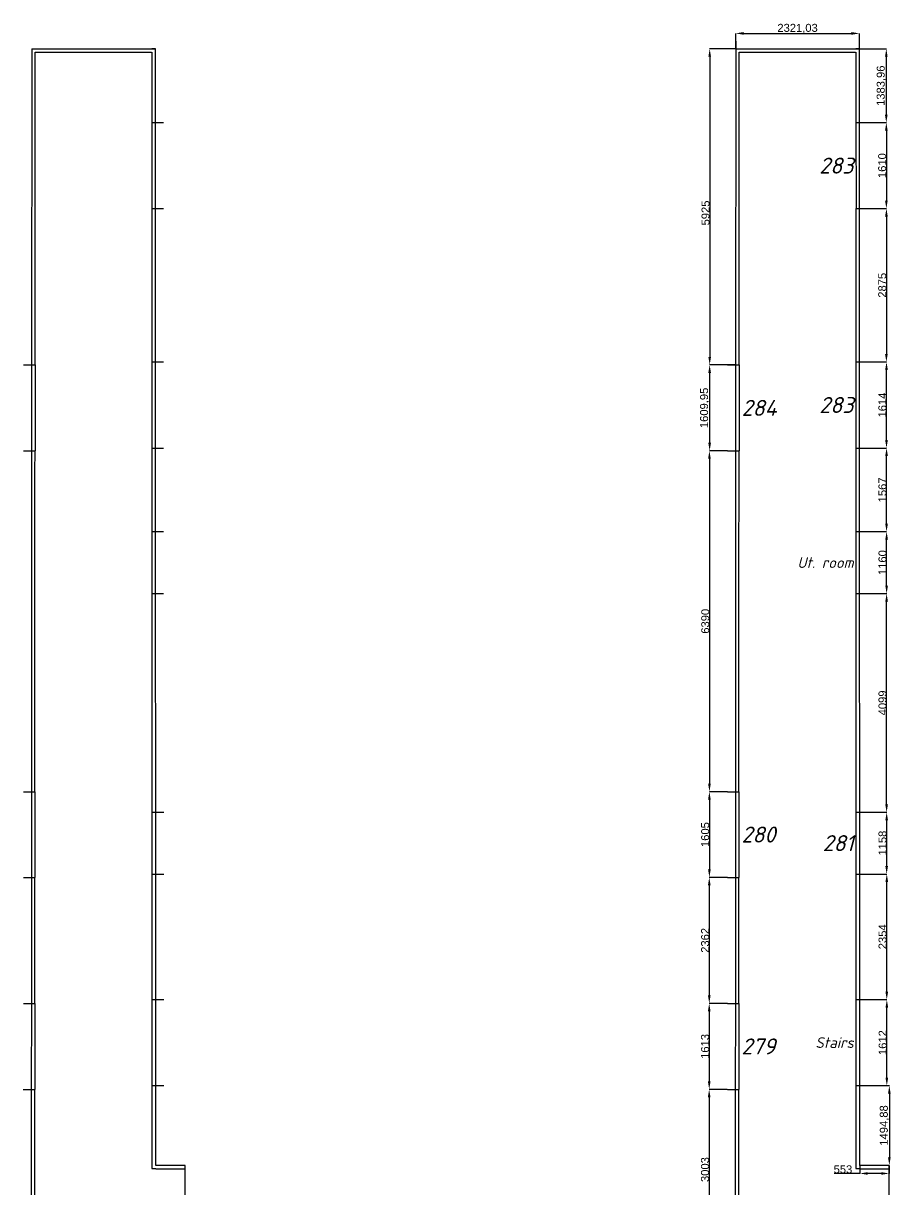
# Model space of a CAD drawing. Header units: millimetres. Extents: x 137411 to 208640, y 144 to 79573.
# Drawn here: x 139300 to 155567, y 57711 to 79573 of the extents above; entities that cross this region are included whole.
import ezdxf
from ezdxf.enums import TextEntityAlignment as Align

# ---------------------------------------------------------------- set-up
doc = ezdxf.new("R2010")
doc.units = ezdxf.units.MM
doc.header["$LTSCALE"] = 0.001
doc.linetypes.add('ACAD_ISO02W100', pattern=[15, 12, -3])
doc.styles.add('GOST', font='ISOCPEUI.TTF')
doc.styles.get("Standard").update_dxf_attribs({"font": 'Arial.ttf'})
doc.dimstyles.new('Copy of ISO-25', dxfattribs={"dimtxt": 150, "dimasz": 150, "dimexe": 1.25, "dimexo": 0.625, "dimtad": 1, "dimtoh": 1, "dimtxsty": 'Standard', "dimcen": 2.5, "dimadec": 0, "dimazin": 0, "dimtfac": 1, "dimtmove": 0, "dimatfit": 3, "dimfxl": 1, "dimarcsym": 0})

# ---------------------------------------------------------------- blocks, each defined once
blk = doc.blocks.new('*D3')
at = {"color": 0, "lineweight": -2, "transparency": 16777216}
for p, q in [((152661, 79096), (152661, 79385)), ((152811, 79384), (154832, 79384)), ((154982, 79096), (154982, 79385))]:
    blk.add_line(p, q, dxfattribs=at)
at = {"color": 0, "transparency": 16777216}
for points in [[(152811, 79409), (152811, 79359), (152661, 79384)], [(154832, 79409), (154832, 79359), (154982, 79384)]]:
    blk.add_solid(points, dxfattribs=at)
at = {"layer": 'Defpoints', "color": 0, "transparency": 16777216}
for p in [(154982, 79384), (152661, 79095), (154982, 79095)]:
    blk.add_point(p, dxfattribs=at)
at = {"color": 0, "transparency": 16777216, "insert": (153821, 79474), "char_height": 150, "attachment_point": 5}
blk.add_mtext('2321,03', dxfattribs=at)
blk = doc.blocks.new('*D4')
at = {"color": 0, "lineweight": -2, "transparency": 16777216}
for p, q in [((154983, 79095), (155486, 79095)), ((155485, 78945), (155485, 77861)), ((155133, 77711), (155486, 77711))]:
    blk.add_line(p, q, dxfattribs=at)
at = {"color": 0, "transparency": 16777216}
for points in [[(155460, 78945), (155510, 78945), (155485, 79095)], [(155460, 77861), (155510, 77861), (155485, 77711)]]:
    blk.add_solid(points, dxfattribs=at)
at = {"layer": 'Defpoints', "color": 0, "transparency": 16777216}
for p in [(154982, 79095), (155132, 77711), (155485, 77711)]:
    blk.add_point(p, dxfattribs=at)
at = {"color": 0, "transparency": 16777216, "insert": (155394, 78403), "char_height": 150, "attachment_point": 5, "rotation": 90}
blk.add_mtext('1383,96', dxfattribs=at)
blk = doc.blocks.new('*D5')
at = {"color": 0, "lineweight": -2, "transparency": 16777216}
for p, q in [((155486, 77711), (155487, 77711)), ((155486, 77561), (155486, 76251)), ((155133, 76101), (155487, 76101))]:
    blk.add_line(p, q, dxfattribs=at)
at = {"color": 0, "transparency": 16777216}
for points in [[(155461, 77561), (155511, 77561), (155486, 77711)], [(155461, 76251), (155511, 76251), (155486, 76101)]]:
    blk.add_solid(points, dxfattribs=at)
at = {"layer": 'Defpoints', "color": 0, "transparency": 16777216}
for p in [(155485, 77711), (155133, 76101), (155486, 76101)]:
    blk.add_point(p, dxfattribs=at)
at = {"color": 0, "transparency": 16777216, "insert": (155409, 76906), "char_height": 150, "attachment_point": 5, "rotation": 90}
blk.add_mtext('1610', dxfattribs=at)
blk = doc.blocks.new('*D6')
at = {"color": 0, "lineweight": -2, "transparency": 16777216}
for p, q in [((155487, 76101), (155489, 76101)), ((155487, 75951), (155487, 73376)), ((155134, 73226), (155489, 73226))]:
    blk.add_line(p, q, dxfattribs=at)
at = {"color": 0, "transparency": 16777216}
for points in [[(155462, 75951), (155512, 75951), (155487, 76101)], [(155462, 73376), (155512, 73376), (155487, 73226)]]:
    blk.add_solid(points, dxfattribs=at)
at = {"layer": 'Defpoints', "color": 0, "transparency": 16777216}
for p in [(155486, 76101), (155133, 73226), (155487, 73226)]:
    blk.add_point(p, dxfattribs=at)
at = {"color": 0, "transparency": 16777216, "insert": (155410, 74663), "char_height": 150, "attachment_point": 5, "rotation": 90}
blk.add_mtext('2875', dxfattribs=at)
blk = doc.blocks.new('*D7')
at = {"color": 0, "lineweight": -2, "transparency": 16777216}
for p, q in [((155488, 73226), (155490, 73226)), ((155489, 71762), (155489, 73076)), ((155135, 71612), (155490, 71612))]:
    blk.add_line(p, q, dxfattribs=at)
at = {"color": 0, "transparency": 16777216}
for points in [[(155464, 73076), (155514, 73076), (155489, 73226)], [(155464, 71762), (155514, 71762), (155489, 71612)]]:
    blk.add_solid(points, dxfattribs=at)
at = {"layer": 'Defpoints', "color": 0, "transparency": 16777216}
for p in [(155487, 73226), (155489, 73226), (155134, 71612)]:
    blk.add_point(p, dxfattribs=at)
at = {"color": 0, "transparency": 16777216, "insert": (155412, 72419), "char_height": 150, "attachment_point": 5, "rotation": 90}
blk.add_mtext('1614', dxfattribs=at)
blk = doc.blocks.new('*D8')
at = {"color": 0, "lineweight": -2, "transparency": 16777216}
for p, q in [((155489, 71612), (155489, 71612)), ((155490, 70195), (155490, 71462)), ((155135, 70045), (155491, 70045))]:
    blk.add_line(p, q, dxfattribs=at)
at = {"color": 0, "transparency": 16777216}
for points in [[(155465, 71462), (155515, 71462), (155490, 71612)], [(155465, 70195), (155515, 70195), (155490, 70045)]]:
    blk.add_solid(points, dxfattribs=at)
at = {"layer": 'Defpoints', "color": 0, "transparency": 16777216}
for p in [(155490, 71612), (155490, 71612), (155134, 70045)]:
    blk.add_point(p, dxfattribs=at)
at = {"color": 0, "transparency": 16777216, "insert": (155413, 70828), "char_height": 150, "attachment_point": 5, "rotation": 90}
blk.add_mtext('1567', dxfattribs=at)
blk = doc.blocks.new('*D9')
at = {"color": 0, "lineweight": -2, "transparency": 16777216}
for p, q in [((155491, 70045), (155490, 70045)), ((155491, 69035), (155491, 69895)), ((155135, 68885), (155492, 68885))]:
    blk.add_line(p, q, dxfattribs=at)
at = {"color": 0, "transparency": 16777216}
for points in [[(155466, 69895), (155516, 69895), (155491, 70045)], [(155466, 69035), (155516, 69035), (155491, 68885)]]:
    blk.add_solid(points, dxfattribs=at)
at = {"layer": 'Defpoints', "color": 0, "transparency": 16777216}
for p in [(155491, 70045), (155491, 70045), (155135, 68885)]:
    blk.add_point(p, dxfattribs=at)
at = {"color": 0, "transparency": 16777216, "insert": (155414, 69465), "char_height": 150, "attachment_point": 5, "rotation": 90}
blk.add_mtext('1160', dxfattribs=at)
blk = doc.blocks.new('*D10')
at = {"color": 0, "lineweight": -2, "transparency": 16777216}
for p, q in [((155491, 68885), (155490, 68885)), ((155491, 64936), (155491, 68735)), ((155137, 64786), (155492, 64786))]:
    blk.add_line(p, q, dxfattribs=at)
at = {"color": 0, "transparency": 16777216}
for points in [[(155466, 68735), (155516, 68735), (155491, 68885)], [(155466, 64936), (155516, 64936), (155491, 64786)]]:
    blk.add_solid(points, dxfattribs=at)
at = {"layer": 'Defpoints', "color": 0, "transparency": 16777216}
for p in [(155491, 68885), (155491, 68885), (155136, 64786)]:
    blk.add_point(p, dxfattribs=at)
at = {"color": 0, "transparency": 16777216, "insert": (155414, 66835), "char_height": 150, "attachment_point": 5, "rotation": 90}
blk.add_mtext('4099', dxfattribs=at)
blk = doc.blocks.new('*D11')
at = {"color": 0, "lineweight": -2, "transparency": 16777216}
for p, q in [((155492, 64786), (155494, 64786)), ((155492, 63778), (155492, 64636)), ((155137, 63628), (155494, 63628))]:
    blk.add_line(p, q, dxfattribs=at)
at = {"color": 0, "transparency": 16777216}
for points in [[(155467, 64636), (155517, 64636), (155492, 64786)], [(155467, 63778), (155517, 63778), (155492, 63628)]]:
    blk.add_solid(points, dxfattribs=at)
at = {"layer": 'Defpoints', "color": 0, "transparency": 16777216}
for p in [(155491, 64786), (155492, 64786), (155136, 63628)]:
    blk.add_point(p, dxfattribs=at)
at = {"color": 0, "transparency": 16777216, "insert": (155415, 64207), "char_height": 150, "attachment_point": 5, "rotation": 90}
blk.add_mtext('1158', dxfattribs=at)
blk = doc.blocks.new('*D12')
at = {"color": 0, "lineweight": -2, "transparency": 16777216}
for p, q in [((155493, 63628), (155495, 63628)), ((155494, 61424), (155494, 63478)), ((155138, 61274), (155495, 61274))]:
    blk.add_line(p, q, dxfattribs=at)
at = {"color": 0, "transparency": 16777216}
for points in [[(155469, 63478), (155519, 63478), (155494, 63628)], [(155469, 61424), (155519, 61424), (155494, 61274)]]:
    blk.add_solid(points, dxfattribs=at)
at = {"layer": 'Defpoints', "color": 0, "transparency": 16777216}
for p in [(155492, 63628), (155494, 63628), (155137, 61274)]:
    blk.add_point(p, dxfattribs=at)
at = {"color": 0, "transparency": 16777216, "insert": (155416, 62451), "char_height": 150, "attachment_point": 5, "rotation": 90}
blk.add_mtext('2354', dxfattribs=at)
blk = doc.blocks.new('*D13')
at = {"color": 0, "lineweight": -2, "transparency": 16777216}
for p, q in [((155494, 61274), (155496, 61274)), ((155495, 59812), (155495, 61124)), ((155138, 59662), (155496, 59662))]:
    blk.add_line(p, q, dxfattribs=at)
at = {"color": 0, "transparency": 16777216}
for points in [[(155470, 61124), (155520, 61124), (155495, 61274)], [(155470, 59812), (155520, 59812), (155495, 59662)]]:
    blk.add_solid(points, dxfattribs=at)
at = {"layer": 'Defpoints', "color": 0, "transparency": 16777216}
for p in [(155494, 61274), (155495, 61274), (155138, 59662)]:
    blk.add_point(p, dxfattribs=at)
at = {"color": 0, "transparency": 16777216, "insert": (155418, 60468), "char_height": 150, "attachment_point": 5, "rotation": 90}
blk.add_mtext('1612', dxfattribs=at)
blk = doc.blocks.new('*D14')
at = {"color": 0, "lineweight": -2, "transparency": 16777216}
for p, q in [((155138, 59662), (155544, 59662)), ((155542, 59512), (155542, 58317)), ((155542, 58167), (155544, 58167))]:
    blk.add_line(p, q, dxfattribs=at)
at = {"color": 0, "transparency": 16777216}
for points in [[(155517, 59512), (155567, 59512), (155542, 59662)], [(155517, 58317), (155567, 58317), (155542, 58167)]]:
    blk.add_solid(points, dxfattribs=at)
at = {"layer": 'Defpoints', "color": 0, "transparency": 16777216}
for p in [(155138, 59662), (155541, 58167), (155542, 58167)]:
    blk.add_point(p, dxfattribs=at)
at = {"color": 0, "transparency": 16777216, "insert": (155452, 58915), "char_height": 150, "attachment_point": 5, "rotation": 90}
blk.add_mtext('1494,88', dxfattribs=at)
blk = doc.blocks.new('*D15')
at = {"color": 0, "lineweight": -2, "transparency": 16777216}
for p, q in [((154988, 58166), (154988, 58014)), ((155541, 58166), (155541, 58014)), ((154988, 58015), (154505, 58015)), ((155391, 58015), (155138, 58015))]:
    blk.add_line(p, q, dxfattribs=at)
at = {"color": 0, "transparency": 16777216}
for points in [[(155138, 58040), (155138, 57990), (154988, 58015)], [(155391, 58040), (155391, 57990), (155541, 58015)]]:
    blk.add_solid(points, dxfattribs=at)
at = {"layer": 'Defpoints', "color": 0, "transparency": 16777216}
for p in [(154988, 58167), (155541, 58167), (155541, 58015)]:
    blk.add_point(p, dxfattribs=at)
at = {"color": 0, "transparency": 16777216, "insert": (154672, 58092), "char_height": 150, "attachment_point": 5}
blk.add_mtext('553', dxfattribs=at)
blk = doc.blocks.new('*D26')
at = {"color": 0, "lineweight": -2, "transparency": 16777216}
for p, q in [((152660, 79095), (152172, 79095)), ((152173, 78945), (152173, 73320)), ((152658, 73170), (152172, 73170))]:
    blk.add_line(p, q, dxfattribs=at)
at = {"color": 0, "transparency": 16777216}
for points in [[(152148, 78945), (152198, 78945), (152173, 79095)], [(152148, 73320), (152198, 73320), (152173, 73170)]]:
    blk.add_solid(points, dxfattribs=at)
at = {"layer": 'Defpoints', "color": 0, "transparency": 16777216}
for p in [(152661, 79095), (152173, 73170), (152659, 73170)]:
    blk.add_point(p, dxfattribs=at)
at = {"color": 0, "transparency": 16777216, "insert": (152096, 76018), "char_height": 150, "attachment_point": 5, "rotation": 90}
blk.add_mtext('5925', dxfattribs=at)
blk = doc.blocks.new('*D27')
at = {"color": 0, "lineweight": -2, "transparency": 16777216}
for p, q in [((152171, 73170), (152170, 73170)), ((152172, 73020), (152172, 71710)), ((152507, 71560), (152170, 71560))]:
    blk.add_line(p, q, dxfattribs=at)
at = {"color": 0, "transparency": 16777216}
for points in [[(152147, 73020), (152197, 73020), (152172, 73170)], [(152147, 71710), (152197, 71710), (152172, 71560)]]:
    blk.add_solid(points, dxfattribs=at)
at = {"layer": 'Defpoints', "color": 0, "transparency": 16777216}
for p in [(152172, 73170), (152172, 71560), (152508, 71560)]:
    blk.add_point(p, dxfattribs=at)
at = {"color": 0, "transparency": 16777216, "insert": (152081, 72365), "char_height": 150, "attachment_point": 5, "rotation": 90}
blk.add_mtext('1609,95', dxfattribs=at)
blk = doc.blocks.new('*D28')
at = {"color": 0, "lineweight": -2, "transparency": 16777216}
for p, q in [((152170, 71560), (152167, 71560)), ((152168, 71410), (152168, 65320)), ((152505, 65170), (152167, 65170))]:
    blk.add_line(p, q, dxfattribs=at)
at = {"color": 0, "transparency": 16777216}
for points in [[(152143, 71410), (152193, 71410), (152168, 71560)], [(152143, 65320), (152193, 65320), (152168, 65170)]]:
    blk.add_solid(points, dxfattribs=at)
at = {"layer": 'Defpoints', "color": 0, "transparency": 16777216}
for p in [(152170, 71560), (152168, 65170), (152506, 65170)]:
    blk.add_point(p, dxfattribs=at)
at = {"color": 0, "transparency": 16777216, "insert": (152091, 68365), "char_height": 150, "attachment_point": 5, "rotation": 90}
blk.add_mtext('6390', dxfattribs=at)
blk = doc.blocks.new('*D29')
at = {"color": 0, "lineweight": -2, "transparency": 16777216}
for p, q in [((152166, 65170), (152165, 65170)), ((152167, 65020), (152167, 63715)), ((152505, 63565), (152165, 63565))]:
    blk.add_line(p, q, dxfattribs=at)
at = {"color": 0, "transparency": 16777216}
for points in [[(152142, 65020), (152192, 65020), (152167, 65170)], [(152142, 63715), (152192, 63715), (152167, 63565)]]:
    blk.add_solid(points, dxfattribs=at)
at = {"layer": 'Defpoints', "color": 0, "transparency": 16777216}
for p in [(152167, 65170), (152167, 63565), (152505, 63565)]:
    blk.add_point(p, dxfattribs=at)
at = {"color": 0, "transparency": 16777216, "insert": (152089, 64367), "char_height": 150, "attachment_point": 5, "rotation": 90}
blk.add_mtext('1605', dxfattribs=at)
blk = doc.blocks.new('*D30')
at = {"color": 0, "lineweight": -2, "transparency": 16777216}
for p, q in [((152165, 63565), (152164, 63565)), ((152165, 63415), (152165, 61353)), ((152504, 61203), (152164, 61203))]:
    blk.add_line(p, q, dxfattribs=at)
at = {"color": 0, "transparency": 16777216}
for points in [[(152140, 63415), (152190, 63415), (152165, 63565)], [(152140, 61353), (152190, 61353), (152165, 61203)]]:
    blk.add_solid(points, dxfattribs=at)
at = {"layer": 'Defpoints', "color": 0, "transparency": 16777216}
for p in [(152165, 63565), (152165, 61203), (152504, 61203)]:
    blk.add_point(p, dxfattribs=at)
at = {"color": 0, "transparency": 16777216, "insert": (152088, 62384), "char_height": 150, "attachment_point": 5, "rotation": 90}
blk.add_mtext('2362', dxfattribs=at)
blk = doc.blocks.new('*D31')
at = {"color": 0, "lineweight": -2, "transparency": 16777216}
for p, q in [((152163, 61203), (152163, 61203)), ((152164, 61053), (152164, 59740)), ((152503, 59590), (152163, 59590))]:
    blk.add_line(p, q, dxfattribs=at)
at = {"color": 0, "transparency": 16777216}
for points in [[(152139, 61053), (152189, 61053), (152164, 61203)], [(152139, 59740), (152189, 59740), (152164, 59590)]]:
    blk.add_solid(points, dxfattribs=at)
at = {"layer": 'Defpoints', "color": 0, "transparency": 16777216}
for p in [(152164, 61203), (152164, 59590), (152504, 59590)]:
    blk.add_point(p, dxfattribs=at)
at = {"color": 0, "transparency": 16777216, "insert": (152087, 60396), "char_height": 150, "attachment_point": 5, "rotation": 90}
blk.add_mtext('1613', dxfattribs=at)
blk = doc.blocks.new('*D32')
at = {"color": 0, "lineweight": -2, "transparency": 16777216}
for p, q in [((152163, 59590), (152162, 59590)), ((152163, 59440), (152163, 56737)), ((152502, 56587), (152162, 56587))]:
    blk.add_line(p, q, dxfattribs=at)
at = {"color": 0, "transparency": 16777216}
for points in [[(152138, 59440), (152188, 59440), (152163, 59590)], [(152138, 56737), (152188, 56737), (152163, 56587)]]:
    blk.add_solid(points, dxfattribs=at)
at = {"layer": 'Defpoints', "color": 0, "transparency": 16777216}
for p in [(152164, 59590), (152163, 56587), (152503, 56587)]:
    blk.add_point(p, dxfattribs=at)
at = {"color": 0, "transparency": 16777216, "insert": (152086, 58088), "char_height": 150, "attachment_point": 5, "rotation": 90}
blk.add_mtext('3003', dxfattribs=at)

msp = doc.modelspace()

# ---------------------------------------------------------------- linework, layer by layer
for p, q in [((152660.688, 79240.205), (152660.688, 79094.897)), ((139457.282, 79094.895), (139455.182, 73169.895)), ((139457.282, 79094.897), (141778.282, 79094.897)), ((139457.282, 79094.895), (139522.282, 79094.872)), ((141778.282, 79094.897), (141713.282, 79094.878)), ((141778.282, 79094.897), (141778.313, 79094.897)), ((141778.732, 77710.895), (141778.313, 79094.897)), ((152660.688, 79094.897), (152415.813, 79094.897)), ((141713.282, 77710.875), (141928.732, 77710.941)), ((141713.282, 77710.875), (141713.769, 76100.875)), ((141779.22, 76100.895), (141778.732, 77710.895)), ((141713.282, 76100.875), (141929.22, 76100.941)), ((141780.091, 73225.895), (141779.22, 76100.895)), ((139305.182, 73169.948), (139520.182, 73169.872)), ((139455.182, 73169.895), (139454.612, 71559.895)), ((139520.182, 73169.872), (139519.612, 71559.872)), ((141713.282, 73225.875), (141930.091, 73225.941)), ((141713.282, 73225.875), (141713.282, 71611.875)), ((141780.58, 71611.895), (141780.091, 73225.895)), ((139304.612, 71559.949), (139519.612, 71559.872)), ((139454.612, 71559.895), (139452.348, 65169.896)), ((141713.282, 71611.875), (141930.58, 71611.941)), ((141781.055, 70044.895), (141780.58, 71611.895)), ((141713.282, 70044.875), (141931.055, 70044.941)), ((141713.282, 70044.875), (141713.282, 68884.875)), ((141781.406, 68884.895), (141781.055, 70044.895)), ((141713.282, 68884.875), (141931.406, 68884.941)), ((141782.648, 64785.896), (141781.406, 68884.895)), ((139302.348, 65169.949), (139517.348, 65169.873)), ((139452.348, 65169.896), (139451.779, 63564.896)), ((139517.348, 65169.873), (139516.779, 63564.873)), ((141713.282, 64785.875), (141932.648, 64785.941)), ((141713.282, 64785.875), (141713.282, 63627.875)), ((141782.998, 63627.896), (141782.648, 64785.896)), ((141713.282, 63627.875), (141932.998, 63627.941)), ((141783.711, 61273.896), (141782.998, 63627.896)), ((139301.779, 63564.949), (139516.779, 63564.873)), ((139451.779, 63564.896), (139450.942, 61202.896)), ((141713.282, 61273.874), (141933.711, 61273.941)), ((141713.282, 61273.874), (141713.282, 59661.874)), ((141784.2, 59661.896), (141783.711, 61273.896)), ((139300.942, 61202.949), (139515.942, 61202.873)), ((139450.942, 61202.896), (139450.37, 59589.896)), ((139515.942, 61202.896), (139515.37, 59589.873)), ((139300.37, 59589.949), (139515.37, 59589.873)), ((139450.37, 59589.896), (139449.306, 56586.896)), ((141713.282, 59661.874), (141934.2, 59661.941)), ((141784.653, 58166.896), (141784.2, 59661.896)), ((142337.653, 58167.063), (141784.653, 58166.896)), ((142338.158, 56497.064), (142337.653, 58167.063)), ((141784.653, 58102.063), (141784.653, 58101.896))]:
    msp.add_line(p, q)
at = {"linetype": 'ACAD_ISO02W100', "ltscale": 2000}
for p, q in [((139520.182, 73169.872), (139522.259, 79029.872)), ((139522.259, 79029.872), (141713.282, 79029.872)), ((141713.282, 79029.872), (141713.282, 77710.875)), ((141713.282, 76100.875), (141713.282, 73225.875)), ((139517.348, 65169.873), (139519.612, 71559.872)), ((141713.282, 71611.875), (141713.282, 70044.875)), ((141713.282, 68884.875), (141713.282, 64785.875)), ((141713.282, 63627.875), (141713.282, 61273.874)), ((139515.942, 61202.873), (139516.779, 63564.873)), ((139514.306, 56586.873), (139515.37, 59589.873)), ((141713.282, 59661.874), (141713.282, 58102.063)), ((141784.653, 58102.063), (141713.282, 58102.063)), ((141784.653, 58101.896), (142337.672, 58102.063))]:
    msp.add_line(p, q, dxfattribs=at)
at = {"color": 5}
for p, q in [((152660.688, 79094.895), (152658.589, 73169.895)), ((152660.688, 79094.897), (154981.688, 79094.897)), ((152660.688, 79094.895), (152725.688, 79094.872)), ((154981.688, 79094.897), (154916.688, 79094.878)), ((154981.688, 79094.9), (154981.72, 79094.9)), ((154981.688, 79094.897), (154981.72, 79094.897)), ((154982.139, 77710.895), (154981.72, 79094.897)), ((154983.497, 73225.895), (154982.627, 76100.895)), ((152658.018, 71559.895), (152655.754, 65169.896)), ((154984.461, 70044.895), (154983.986, 71611.895)), ((154986.054, 64785.896), (154984.812, 68884.895)), ((154987.118, 61273.896), (154986.405, 63627.896)), ((152655.185, 63564.896), (152654.348, 61202.896)), ((152653.777, 59589.896), (152652.713, 56586.896)), ((154988.059, 58166.896), (154987.606, 59661.896)), ((155541.059, 58167.063), (154988.059, 58166.896)), ((154988.059, 58102.063), (154988.059, 58101.896))]:
    msp.add_line(p, q, dxfattribs=at)
at = {"color": 5, "linetype": 'ACAD_ISO02W100', "ltscale": 2000}
for p, q in [((152723.589, 73169.872), (152725.665, 79029.872)), ((152725.665, 79029.872), (154916.688, 79029.872)), ((154916.688, 79029.872), (154916.688, 77710.875)), ((154916.688, 76100.875), (154916.688, 73225.875)), ((152720.754, 65169.873), (152723.018, 71559.872)), ((154916.688, 71611.875), (154916.688, 70044.875)), ((154916.688, 68884.875), (154916.688, 64785.875)), ((154916.688, 63627.875), (154916.688, 61273.874)), ((152719.348, 61202.873), (152720.185, 63564.873)), ((152717.713, 56586.873), (152718.777, 59589.873)), ((154916.688, 59661.874), (154916.688, 58102.063)), ((154988.059, 58102.063), (154916.688, 58102.063)), ((154988.059, 58101.896), (155541.079, 58102.063))]:
    msp.add_line(p, q, dxfattribs=at)
at = {"color": 1}
for p, q in [((154916.688, 77710.875), (155132.139, 77710.941)), ((154916.688, 77710.875), (154917.176, 76100.875)), ((154982.627, 76100.895), (154982.139, 77710.895)), ((154916.688, 76100.875), (155132.627, 76100.941)), ((152508.589, 73169.948), (152723.589, 73169.872)), ((152658.589, 73169.895), (152658.018, 71559.895)), ((152723.589, 73169.872), (152723.018, 71559.872)), ((154916.688, 73225.875), (155133.497, 73225.941)), ((154916.688, 73225.875), (154916.688, 71611.875)), ((154983.986, 71611.895), (154983.497, 73225.895)), ((152508.018, 71559.949), (152723.018, 71559.872)), ((154916.688, 71611.875), (155133.986, 71611.941)), ((154916.688, 70044.875), (155134.461, 70044.941)), ((154916.688, 70044.875), (154916.688, 68884.875)), ((154984.812, 68884.895), (154984.461, 70044.895)), ((154916.688, 68884.875), (155134.812, 68884.941)), ((152505.754, 65169.949), (152720.754, 65169.873)), ((152655.754, 65169.896), (152655.185, 63564.896)), ((152720.754, 65169.873), (152720.185, 63564.873)), ((154916.688, 64785.875), (155136.054, 64785.941)), ((154916.688, 64785.875), (154916.688, 63627.875)), ((154986.405, 63627.896), (154986.054, 64785.896)), ((154916.688, 63627.875), (155136.405, 63627.941)), ((152505.185, 63564.949), (152720.185, 63564.873)), ((154916.688, 61273.874), (155137.118, 61273.941)), ((154916.688, 61273.874), (154916.688, 59661.874)), ((154987.606, 59661.896), (154987.118, 61273.896)), ((152504.348, 61202.949), (152719.348, 61202.873)), ((152654.348, 61202.896), (152653.777, 59589.896)), ((152719.348, 61202.896), (152718.777, 59589.873)), ((152503.777, 59589.949), (152718.777, 59589.873)), ((154916.688, 59661.874), (155137.606, 59661.941)), ((155541.565, 56497.064), (155541.059, 58167.063))]:
    msp.add_line(p, q, dxfattribs=at)

# ---------------------------------------------------------------- texts
at = {"style": 'GOST'}
for s, height, p in [('283', 300, (154869.571, 76905.926)), ('283', 300, (154870.931, 72418.898)), ('Ut. room', 200, (154871.825, 69464.898)), ('281', 300, (154873.418, 64206.898)), ('Stairs', 200, (154874.551, 60467.898))]:
    msp.add_text(s, height=height, dxfattribs=at).set_placement(p, align=Align.MIDDLE_RIGHT)
for s, p in [('284', (152772.215, 72364.898)), ('280', (152769.381, 64367.398)), ('279', (152767.974, 60396.399))]:
    msp.add_text(s, height=300, dxfattribs=at).set_placement(p, align=Align.MIDDLE_LEFT)

# ---------------------------------------------------------------- dimensions: what is measured, and where the dimension line sits
dim = msp.add_linear_dim(base=(154981.72, 79383.639), p1=(152660.688, 79094.897), p2=(154981.72, 79094.9), dimstyle='Copy of ISO-25')
dim.commit()
dim.dimension.update_dxf_attribs({"geometry": '*D3', "text_midpoint": (153821.204, 79474.407)})
dim = msp.add_linear_dim(base=(152172.812, 73169.898), p1=(152660.688, 79094.897), p2=(152658.589, 73169.898), angle=90, dimstyle='Copy of ISO-25')
dim.commit()
dim.dimension.update_dxf_attribs({"geometry": '*D26', "text_midpoint": (152172.812, 76018.258), "dimtype": 160})
for base, p1, p2, picture, middle in [((155484.985, 77710.943), (154982.139, 79094.9), (155132.139, 77710.943), '*D4', (155394.217, 78402.921)), ((155486.235, 76100.943), (155484.985, 77710.943), (155132.627, 76100.943), '*D5', (155409.024, 76905.943)), ((155487.485, 73225.943), (155486.235, 76100.943), (155133.497, 73225.943), '*D6', (155410.274, 74663.443)), ((152171.562, 71559.951), (152171.562, 73169.898), (152508.018, 71559.951), '*D27', (152080.794, 72364.924)), ((155488.735, 73225.943), (155133.986, 71611.943), (155487.485, 73225.943), '*D7', (155411.524, 72418.943)), ((152167.812, 65169.951), (152170.312, 71559.951), (152505.754, 65169.951), '*D28', (152090.55, 68364.951)), ((155489.985, 71611.943), (155134.461, 70044.943), (155489.985, 71611.943), '*D8', (155412.774, 70828.443)), ((155491.235, 70044.943), (155134.812, 68884.943), (155491.235, 70044.943), '*D9', (155414.024, 69464.943)), ((155491.235, 68884.943), (155136.054, 64785.944), (155491.235, 68884.943), '*D10', (155414.024, 66835.443)), ((152166.562, 63564.952), (152166.562, 65169.951), (152505.185, 63564.952), '*D29', (152089.351, 64367.452)), ((155492.485, 64785.944), (155136.405, 63627.944), (155491.235, 64785.944), '*D11', (155415.274, 64206.944)), ((155493.735, 63627.944), (155137.118, 61273.944), (155492.485, 63627.944), '*D12', (155416.473, 62450.944)), ((152165.312, 61202.952), (152165.312, 63564.952), (152504.348, 61202.952), '*D30', (152088.05, 62383.952)), ((155494.985, 61273.944), (155137.606, 59661.944), (155493.735, 61273.944), '*D13', (155417.774, 60467.944)), ((152164.062, 59589.952), (152164.062, 61202.952), (152503.777, 59589.952), '*D31', (152086.8, 60396.452)), ((152162.812, 56586.952), (152164.062, 59589.952), (152502.713, 56586.952), '*D32', (152085.55, 58088.452)), ((155542.309, 58167.066), (155137.606, 59661.944), (155541.059, 58167.066), '*D14', (155451.541, 58914.505))]:
    dim = msp.add_linear_dim(base=base, p1=p1, p2=p2, angle=90, dimstyle='Copy of ISO-25')
    dim.commit()
    dim.dimension.update_dxf_attribs({"geometry": picture, "text_midpoint": middle})
dim = msp.add_linear_dim(base=(155541.059, 58014.934), p1=(154988.059, 58166.898), p2=(155541.059, 58167.066), dimstyle='Copy of ISO-25')
dim.commit()
dim.dimension.update_dxf_attribs({"geometry": '*D15', "text_midpoint": (154671.728, 58014.934), "dimtype": 160})

doc.saveas('drawing.dxf')
